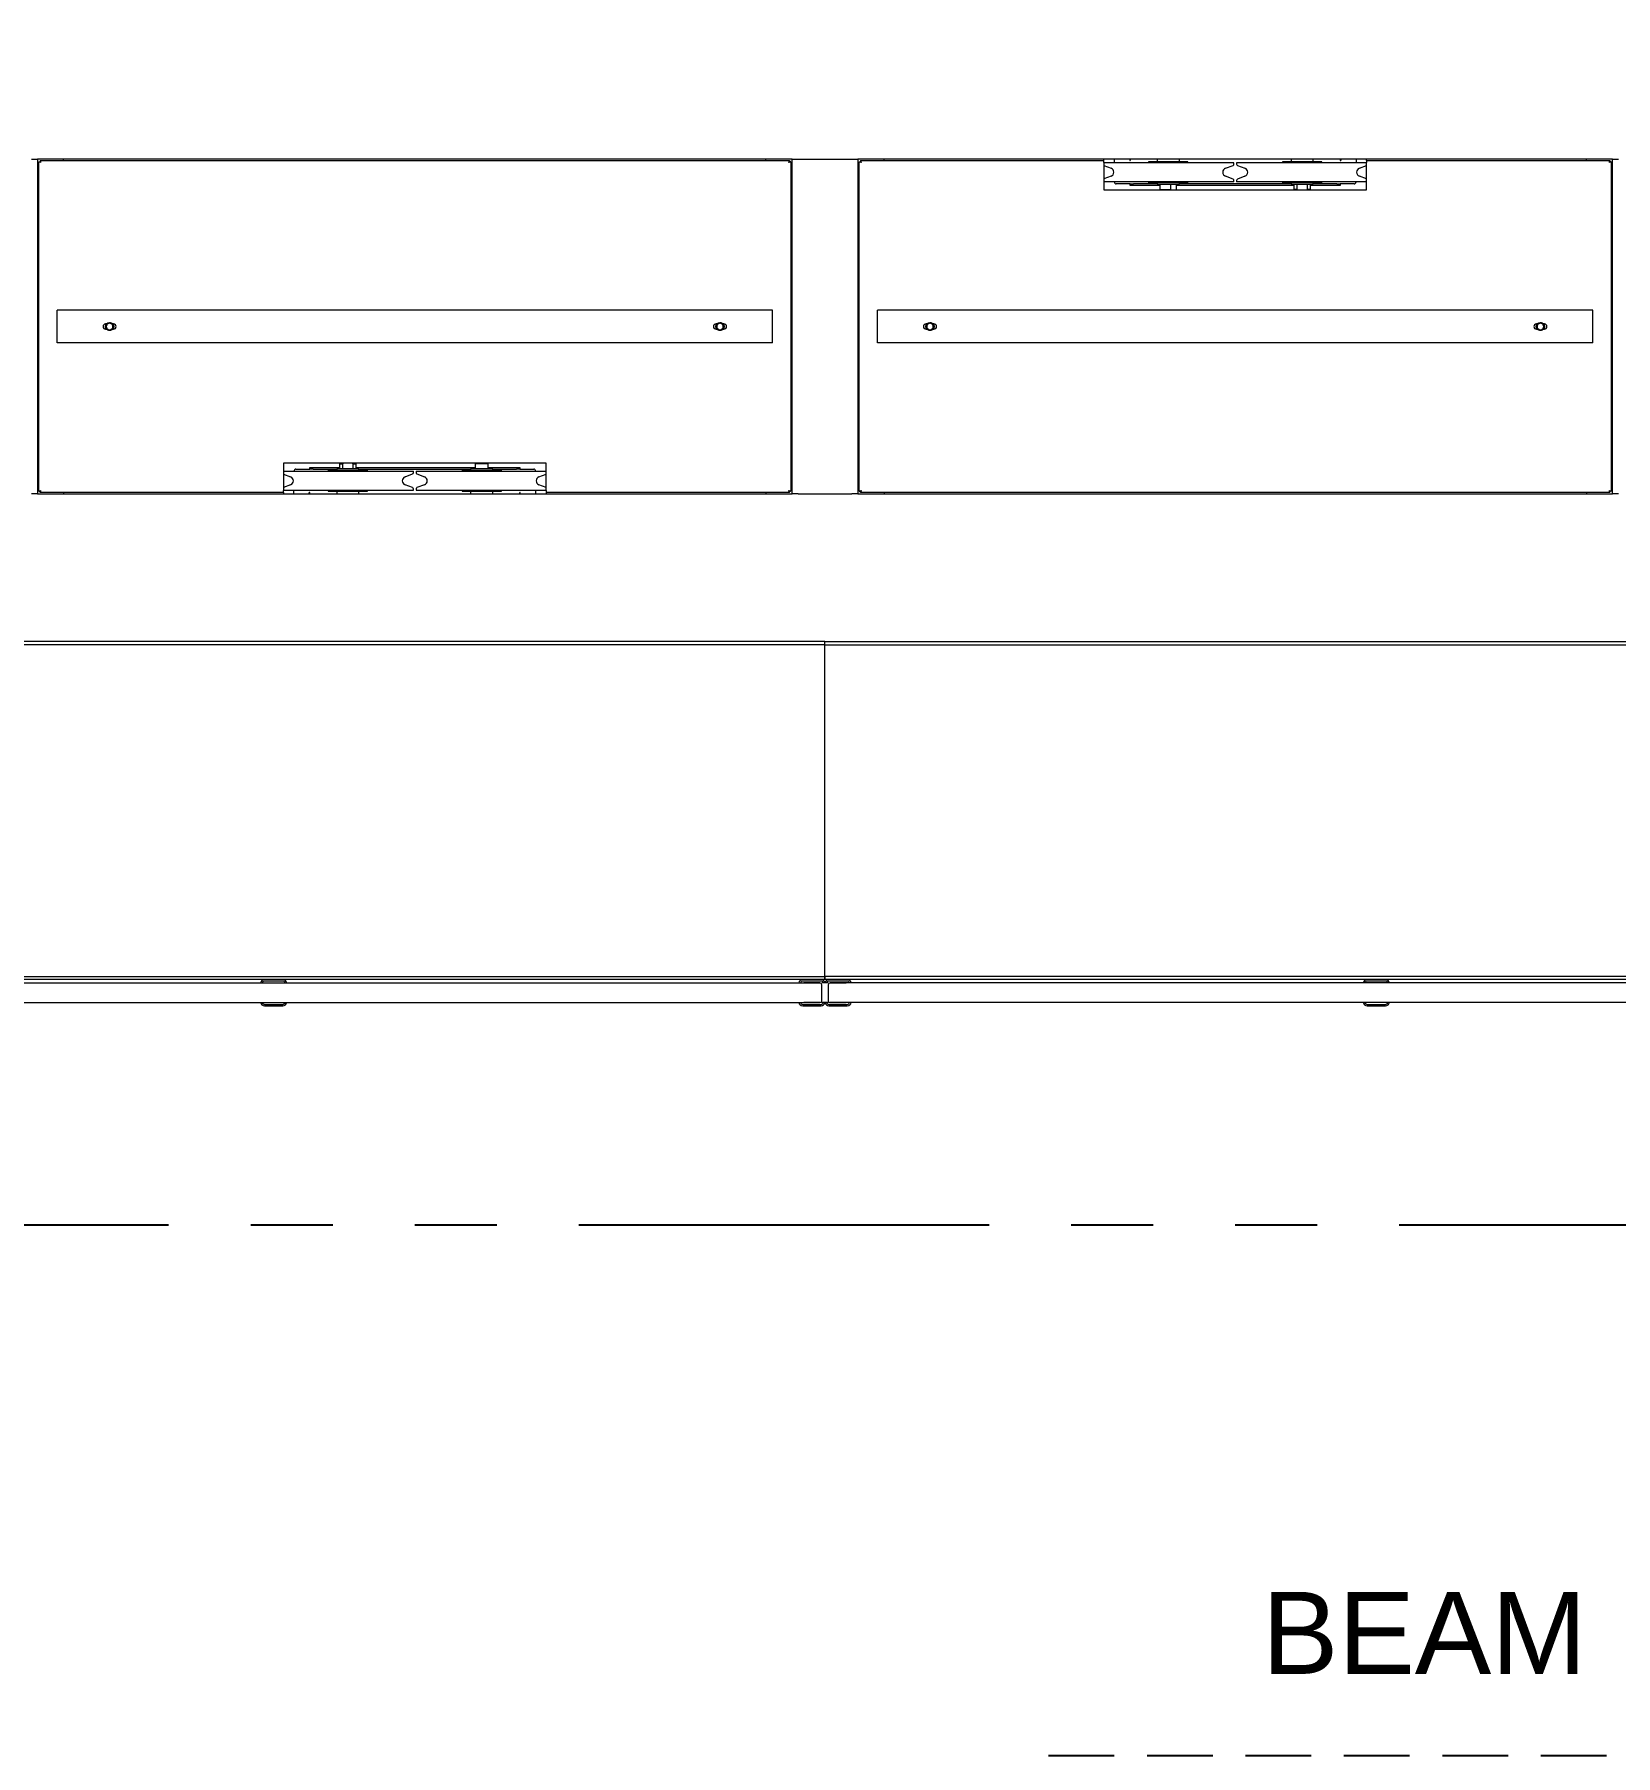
# Model space of a CAD drawing. Header units: millimetres. Extents: x -5 to 1510635, y -6 to 71285.
# Drawn here: x 1291133 to 1295951, y 32167 to 37412 of the extents above; entities that cross this region are included whole.
import ezdxf

# ---------------------------------------------------------------- set-up
doc = ezdxf.new("R2010")
doc.units = ezdxf.units.MM
doc.header["$LTSCALE"] = 1000
for name, pattern in [('CENTER', [2, 1.25, -0.25, 0.25, -0.25]), ('DASHED', [3, 2, -1]), ('PHANTOM', [2.5, 1.25, -0.25, 0.25, -0.25, 0.25, -0.25])]:
    doc.linetypes.add(name, pattern=pattern)
for name, color, linetype in [('2', 42, 'Continuous'), ('MP-1', 1, 'CENTER'), ('MP-8', 8, 'Continuous')]:
    doc.layers.add(name, color=color, linetype=linetype)
doc.styles.add('H', font='arial.ttf')

# ---------------------------------------------------------------- blocks, each defined once
blk = doc.blocks.new('17886555')
at = {"layer": 'MP-8', "linetype": 'Continuous', "lineweight": 15}
for p, q in [((1652.9, 5300), (1652.9, 2750)), ((1657.9, 5300), (1657.9, 2750)), ((1662.9, 5242.3), (1662.9, 2757.8)), ((1692.9, 5242.3), (1692.9, 2757.8)), ((1142.9, 2750), (1142.9, 5100)), ((1147.9, 2750), (1147.9, 5100)), ((407.9, 3950), (407.9, 3959)), ((407.9, 3950), (407.9, 2800)), ((917.9, 3950), (407.9, 3950)), ((409.9, 3946), (411.9, 3946)), ((409.9, 3575), (409.9, 3946)), ((411.9, 3948), (913.9, 3948)), ((411.9, 3948), (411.9, 3946)), ((417.9, 3950), (417.9, 3948)), ((907.9, 3950), (907.9, 3948)), ((913.9, 3948), (913.9, 3946)), ((915.9, 3946), (913.9, 3946)), ((915.9, 3946), (915.9, 2804)), ((917.9, 3959), (917.9, 3950)), ((917.9, 2800), (917.9, 3950)), ((409.9, 3910), (407.9, 3910)), ((687.9, 3920), (637.9, 3920)), ((637.9, 3920), (637.9, 2830)), ((687.9, 3920), (687.9, 2830)), ((915.9, 3910), (917.9, 3910)), ((657.1, 3840), (658.5, 3842.5)), ((658.5, 3837.5), (657.1, 3840)), ((658.5, 3842.5), (660, 3845)), ((660, 3835), (658.5, 3837.5)), ((658.9, 3846), (658.9, 3844.8)), ((658.9, 3835.2), (658.9, 3834)), ((660, 3845), (662.9, 3845)), ((662.9, 3835), (660, 3835)), ((662.9, 3845), (665.8, 3845)), ((665.8, 3835), (662.9, 3835)), ((665.8, 3845), (667.2, 3842.5)), ((667.2, 3837.5), (665.8, 3835)), ((666.9, 3844.8), (666.9, 3846)), ((666.9, 3834), (666.9, 3835.2)), ((667.2, 3842.5), (668.7, 3840)), ((668.7, 3840), (667.2, 3837.5)), ((1660.2, 3604), (1660.2, 3576)), ((1695.6, 3576), (1695.6, 3604)), ((1697.9, 3576), (1697.9, 3604)), ((409.9, 3575), (407.9, 3575)), ((409.9, 3575), (412.9, 3575)), ((454.9, 3575), (412.9, 3575)), ((413.4, 3575), (413.4, 3377)), ((421.8, 3564.2), (417.6, 3575)), ((438.1, 3575), (433.9, 3564.2)), ((442.4, 3575), (442.4, 3377)), ((454.9, 3175), (454.9, 3575)), ((407.9, 3559.1), (413.4, 3559.1)), ((442.4, 3559.1), (442.6, 3559.1)), ((445.6, 3556.3), (445.6, 3535.8)), ((407.9, 3535.8), (410.2, 3535.8)), ((407.9, 3535), (410.2, 3535)), ((407.9, 3535), (410.2, 3535)), ((410.2, 3535), (410.2, 3535.8)), ((445.6, 3535.8), (445.6, 3535)), ((445.6, 3535), (445.6, 3535)), ((445.6, 3530), (445.6, 3535)), ((445.6, 3535), (447.9, 3535)), ((445.6, 3530), (445.6, 3494)), ((447.9, 3535), (447.9, 3530)), ((447.9, 3530), (447.9, 3489.5)), ((411.9, 3494), (407.9, 3494)), ((411.9, 3507), (411.9, 3447)), ((413.4, 3507), (411.9, 3507)), ((443.9, 3507), (442.4, 3507)), ((443.9, 3507), (443.9, 3447)), ((445.9, 3494), (443.9, 3494)), ((445.9, 3460), (445.9, 3494)), ((453.9, 3489.5), (445.9, 3489.5)), ((453.9, 3489.5), (453.9, 3485.1)), ((454.9, 3488.5), (453.9, 3489.5)), ((453.9, 3485.1), (445.9, 3485.1)), ((445.9, 3468.9), (453.9, 3468.9)), ((445.9, 3464.5), (453.9, 3464.5)), ((447.9, 3464.5), (447.9, 3285.4)), ((454.9, 3483.3), (453.9, 3485.1)), ((453.9, 3468.9), (454.9, 3470.7)), ((453.9, 3468.9), (453.9, 3464.5)), ((453.9, 3464.5), (454.9, 3465.5)), ((407.9, 3460), (411.9, 3460)), ((411.9, 3447), (413.4, 3447)), ((442.4, 3447), (443.9, 3447)), ((443.9, 3460), (445.9, 3460)), ((445.6, 3460), (445.6, 3290)), ((417.4, 3378.3), (421.8, 3389.8)), ((433.9, 3389.8), (438.4, 3378.3)), ((413.4, 3377), (415.5, 3377)), ((413.4, 3373), (413.4, 3175)), ((415.5, 3373), (413.4, 3373)), ((421.8, 3360.2), (417.4, 3371.7)), ((438.4, 3371.7), (433.9, 3360.2)), ((440.3, 3377), (442.4, 3377)), ((442.4, 3373), (440.3, 3373)), ((442.4, 3373), (442.4, 3175)), ((411.9, 3290), (407.9, 3290)), ((411.9, 3303), (411.9, 3243)), ((413.4, 3303), (411.9, 3303)), ((443.9, 3303), (442.4, 3303)), ((443.9, 3303), (443.9, 3243)), ((445.9, 3290), (443.9, 3290)), ((445.9, 3256), (445.9, 3290)), ((453.9, 3285.4), (445.9, 3285.4)), ((455, 3284.3), (453.9, 3285.4)), ((407.9, 3256), (411.9, 3256)), ((443.9, 3256), (445.9, 3256)), ((445.6, 3256), (445.6, 3220)), ((445.9, 3276.4), (453.9, 3276.4)), ((453.9, 3260.6), (445.9, 3260.6)), ((447.9, 3260.6), (447.9, 3220)), ((453.9, 3276.4), (454.9, 3277.4)), ((453.9, 3260.6), (453.9, 3276.4)), ((455, 3261.7), (453.9, 3260.6)), ((411.9, 3243), (413.4, 3243)), ((442.4, 3243), (443.9, 3243)), ((407.9, 3215), (410.2, 3215)), ((407.9, 3215), (410.2, 3215)), ((407.9, 3214.2), (410.2, 3214.2)), ((410.2, 3214.2), (410.2, 3215)), ((445.6, 3215), (445.6, 3220)), ((445.6, 3215), (445.6, 3215)), ((445.6, 3215), (445.6, 3214.2)), ((447.9, 3215), (445.6, 3215)), ((445.6, 3214.2), (445.6, 3193.7)), ((447.9, 3220), (447.9, 3215)), ((413.4, 3190.9), (407.9, 3190.9)), ((409.9, 3175), (407.9, 3175)), ((409.9, 2804), (409.9, 3175)), ((412.9, 3175), (409.9, 3175)), ((412.9, 3175), (454.9, 3175)), ((417.6, 3175), (421.8, 3185.8)), ((433.9, 3185.8), (438.1, 3175)), ((442.6, 3190.9), (442.4, 3190.9)), ((657.1, 2910), (658.5, 2912.5)), ((658.5, 2912.5), (660, 2915)), ((658.9, 2916), (658.9, 2914.8)), ((660, 2915), (662.9, 2915)), ((662.9, 2915), (665.8, 2915)), ((665.8, 2915), (667.2, 2912.5)), ((666.9, 2914.8), (666.9, 2916)), ((667.2, 2912.5), (668.7, 2910)), ((658.5, 2907.5), (657.1, 2910)), ((660, 2905), (658.5, 2907.5)), ((658.9, 2905.2), (658.9, 2904)), ((662.9, 2905), (660, 2905)), ((665.8, 2905), (662.9, 2905)), ((667.2, 2907.5), (665.8, 2905)), ((666.9, 2904), (666.9, 2905.2)), ((668.7, 2910), (667.2, 2907.5)), ((409.9, 2840), (407.9, 2840)), ((915.9, 2840), (917.9, 2840)), ((687.9, 2830), (637.9, 2830)), ((407.9, 2791), (407.9, 2800)), ((407.9, 2800), (917.9, 2800)), ((407.9, 2709), (407.9, 2791)), ((409.9, 2804), (411.9, 2804)), ((411.9, 2802), (411.9, 2804)), ((913.9, 2802), (411.9, 2802)), ((417.9, 2800), (417.9, 2802)), ((907.9, 2800), (907.9, 2802)), ((915.9, 2804), (913.9, 2804)), ((913.9, 2802), (913.9, 2804)), ((917.9, 2800), (917.9, 2791)), ((917.9, 2709), (917.9, 2791)), ((1660.2, 2784), (1660.2, 2756)), ((1662.9, 2757.8), (1662.9, 2782.3)), ((1692.9, 2757.8), (1692.9, 2782.3)), ((1695.6, 2756), (1695.6, 2784)), ((1697.9, 2756), (1697.9, 2784)), ((1662.9, 2755), (1662.9, 2745)), ((1665.6, 2755), (1690.1, 2755)), ((1665.6, 2755), (1690.1, 2755)), ((1692.9, 2755), (1692.9, 2745)), ((1147.9, 2750), (1142.9, 2750)), ((1147.9, 2750), (1142.9, 2750)), ((1142.9, 2750), (1142.9, 400)), ((1652.9, 2750), (1147.9, 2750)), ((1147.9, 2750), (1147.9, 400)), ((1652.9, 2750), (1147.9, 2750)), ((1652.9, 2750), (1653.9, 2750)), ((1653.9, 2750), (1652.9, 2750)), ((1652.9, 200), (1652.9, 2750)), ((1657.9, 2750), (1653.9, 2750)), ((1653.9, 2750), (1657.9, 2750)), ((1657.9, 2750), (1657.9, 200)), ((1660.2, 2744), (1660.2, 2716)), ((1662.9, 257.8), (1662.9, 2742.2)), ((1662.9, 2742.2), (1662.9, 2717.8)), ((1690.1, 2745), (1665.6, 2745)), ((1690.1, 2745), (1665.6, 2745)), ((1692.9, 257.8), (1692.9, 2742.2)), ((1692.9, 2742.2), (1692.9, 2717.8)), ((1695.6, 2716), (1695.6, 2744)), ((1697.9, 2716), (1697.9, 2744)), ((407.9, 2700), (407.9, 2709)), ((917.9, 2709), (917.9, 2700)), ((407.9, 2700), (407.9, 1550)), ((917.9, 2700), (407.9, 2700)), ((409.9, 1554), (409.9, 2696)), ((409.9, 2696), (411.9, 2696)), ((411.9, 2698), (913.9, 2698)), ((411.9, 2698), (411.9, 2696)), ((417.9, 2700), (417.9, 2698)), ((907.9, 2700), (907.9, 2698)), ((913.9, 2698), (913.9, 2696)), ((915.9, 2696), (913.9, 2696)), ((915.9, 2696), (915.9, 2325)), ((917.9, 1550), (917.9, 2700)), ((409.9, 2660), (407.9, 2660)), ((687.9, 2670), (637.9, 2670)), ((637.9, 2670), (637.9, 1580)), ((687.9, 2670), (687.9, 1580)), ((915.9, 2660), (917.9, 2660)), ((658.9, 2596), (658.9, 2594.8)), ((666.9, 2594.8), (666.9, 2596)), ((657.1, 2590), (658.5, 2592.5)), ((658.5, 2587.5), (657.1, 2590)), ((658.5, 2592.5), (660, 2595)), ((660, 2585), (658.5, 2587.5)), ((658.9, 2585.2), (658.9, 2584)), ((660, 2595), (662.9, 2595)), ((662.9, 2585), (660, 2585)), ((662.9, 2595), (665.8, 2595)), ((665.8, 2585), (662.9, 2585)), ((665.8, 2595), (667.2, 2592.5)), ((667.2, 2587.5), (665.8, 2585)), ((666.9, 2584), (666.9, 2585.2)), ((667.2, 2592.5), (668.7, 2590)), ((668.7, 2590), (667.2, 2587.5)), ((870.9, 2325), (870.9, 1925)), ((912.9, 2325), (870.9, 2325)), ((883.2, 2309.1), (883.4, 2309.1)), ((883.4, 2127), (883.4, 2325)), ((891.8, 2314.2), (887.6, 2325)), ((908.1, 2325), (903.9, 2314.2)), ((912.4, 2127), (912.4, 2325)), ((912.4, 2309.1), (917.9, 2309.1)), ((912.9, 2325), (915.9, 2325)), ((915.9, 2325), (917.9, 2325)), ((877.9, 2280), (877.9, 2285)), ((877.9, 2285), (880.2, 2285)), ((880.2, 2285.8), (880.2, 2306.3)), ((880.2, 2285), (880.2, 2285.8)), ((880.2, 2285), (880.2, 2285)), ((880.2, 2285), (880.2, 2280)), ((917.9, 2285.8), (915.6, 2285.8)), ((915.6, 2285.8), (915.6, 2285)), ((917.9, 2285), (915.6, 2285)), ((917.9, 2285), (915.6, 2285)), ((877.9, 2236.5), (877.9, 2280)), ((880.2, 2244), (880.2, 2280)), ((881.9, 2197), (881.9, 2257)), ((883.4, 2257), (881.9, 2257)), ((913.9, 2257), (912.4, 2257)), ((913.9, 2197), (913.9, 2257)), ((870.9, 2236.5), (871.9, 2236.5)), ((871.9, 2236.5), (879.9, 2236.5)), ((871.9, 2236.5), (871.9, 2217.5)), ((879.9, 2244), (879.9, 2210)), ((881.9, 2244), (879.9, 2244)), ((917.9, 2244), (913.9, 2244)), ((871.9, 2217.5), (870.9, 2217.5)), ((879.9, 2217.5), (871.9, 2217.5)), ((877.9, 2035.5), (877.9, 2217.5)), ((879.9, 2210), (881.9, 2210)), ((880.2, 2040), (880.2, 2210)), ((913.9, 2210), (917.9, 2210)), ((881.9, 2197), (883.4, 2197)), ((912.4, 2197), (913.9, 2197)), ((883.4, 2127), (885.5, 2127)), ((887.4, 2128.3), (891.8, 2139.8)), ((903.9, 2139.8), (908.4, 2128.3)), ((910.3, 2127), (912.4, 2127)), ((883.4, 1925), (883.4, 2123)), ((885.5, 2123), (883.4, 2123)), ((891.8, 2110.2), (887.4, 2121.7)), ((908.4, 2121.7), (903.9, 2110.2)), ((912.4, 2123), (910.3, 2123)), ((912.4, 1925), (912.4, 2123)), ((881.9, 1993), (881.9, 2053)), ((883.4, 2053), (881.9, 2053)), ((913.9, 2053), (912.4, 2053)), ((913.9, 1993), (913.9, 2053)), ((871.9, 2035.5), (870.9, 2034.5)), ((871.9, 2031.1), (870.9, 2029.3)), ((871.9, 2031.1), (871.9, 2035.5)), ((879.9, 2035.5), (871.9, 2035.5)), ((879.9, 2031.1), (871.9, 2031.1)), ((879.9, 2040), (879.9, 2006)), ((881.9, 2040), (879.9, 2040)), ((917.9, 2040), (913.9, 2040)), ((870.9, 2016.7), (871.9, 2014.9)), ((870.9, 2011.5), (871.9, 2010.5)), ((871.9, 2014.9), (879.9, 2014.9)), ((871.9, 2010.5), (871.9, 2014.9)), ((871.9, 2010.5), (879.9, 2010.5)), ((877.9, 1970), (877.9, 2010.5)), ((879.9, 2006), (881.9, 2006)), ((880.2, 1970), (880.2, 2006)), ((881.9, 1993), (883.4, 1993)), ((912.4, 1993), (913.9, 1993)), ((913.9, 2006), (917.9, 2006)), ((877.9, 1965), (877.9, 1970)), ((880.2, 1970), (880.2, 1965)), ((880.2, 1965), (877.9, 1965)), ((880.2, 1965), (880.2, 1965)), ((880.2, 1964.2), (880.2, 1965)), ((880.2, 1943.7), (880.2, 1964.2)), ((883.4, 1940.9), (883.2, 1940.9)), ((917.9, 1940.9), (912.4, 1940.9)), ((917.9, 1965), (915.6, 1965)), ((915.6, 1965), (915.6, 1964.2)), ((917.9, 1965), (915.6, 1965)), ((917.9, 1964.2), (915.6, 1964.2)), ((870.9, 1925), (912.9, 1925)), ((887.6, 1925), (891.8, 1935.8)), ((903.9, 1935.8), (908.1, 1925)), ((915.9, 1925), (912.9, 1925)), ((915.9, 1925), (917.9, 1925)), ((915.9, 1925), (915.9, 1554)), ((1660.2, 1924), (1660.2, 1896)), ((1695.6, 1896), (1695.6, 1924)), ((1697.9, 1896), (1697.9, 1924)), ((657.1, 1660), (658.5, 1662.5)), ((658.5, 1657.5), (657.1, 1660)), ((658.5, 1662.5), (660, 1665)), ((660, 1655), (658.5, 1657.5)), ((658.9, 1666), (658.9, 1664.8)), ((658.9, 1655.2), (658.9, 1654)), ((660, 1665), (662.9, 1665)), ((662.9, 1655), (660, 1655)), ((662.9, 1665), (665.8, 1665)), ((665.8, 1655), (662.9, 1655)), ((665.8, 1665), (667.2, 1662.5)), ((667.2, 1657.5), (665.8, 1655)), ((666.9, 1664.8), (666.9, 1666)), ((666.9, 1654), (666.9, 1655.2)), ((667.2, 1662.5), (668.7, 1660)), ((668.7, 1660), (667.2, 1657.5)), ((409.9, 1590), (407.9, 1590)), ((687.9, 1580), (637.9, 1580)), ((915.9, 1590), (917.9, 1590)), ((407.9, 1550), (917.9, 1550)), ((407.9, 1541), (407.9, 1550)), ((409.9, 1554), (411.9, 1554)), ((411.9, 1552), (411.9, 1554)), ((913.9, 1552), (411.9, 1552)), ((417.9, 1550), (417.9, 1552)), ((907.9, 1550), (907.9, 1552)), ((915.9, 1554), (913.9, 1554)), ((913.9, 1552), (913.9, 1554)), ((917.9, 1550), (917.9, 1541))]:
    blk.add_line(p, q, dxfattribs=at)
for centre in [(662.9, 3840), (662.9, 2910), (662.9, 2590), (662.9, 1660)]:
    blk.add_circle(centre, 6.25, dxfattribs=at)
for centre, radius, start, end in [((662.9, 3840), 5.75, 121.6067, 177.9929), ((662.9, 3840), 5.75, 182.538, 263.6206), ((662.9, 3840), 5, 150, 210), ((662.9, 3840), 5, 90, 150), ((662.9, 3840), 5, 210, 270), ((662.9, 3846), 4, 0, 180), ((662.9, 3834), 4, 180, 0), ((662.9, 3840), 5.75, 2.3719, 117.5979), ((662.9, 3840), 5, 30, 90), ((662.9, 3840), 5, 270, 330), ((662.9, 3840), 5.75, 276.3794, 298.3807), ((662.9, 3840), 5.75, 300.8381, 357.5625), ((662.9, 3840), 5, 330, 30), ((1663.9, 3604), 6, 99.5941, 180), ((1663.9, 3604), 3.7, 105.6804, 180), ((1691.9, 3604), 6, 0, 80.4059), ((1691.9, 3604), 3.7, 0, 74.3196), ((1663.9, 3576), 6, 180, 260.4059), ((1663.9, 3576), 3.7, 180, 254.3196), ((1691.9, 3576), 6, 279.5941, 0), ((1691.9, 3576), 3.7, 285.6804, 0), ((427.9, 3566.5), 6.5, 201.0272, 338.9728), ((427.9, 3387.5), 6.5, 21.0272, 158.9728), ((415.5, 3379), 2, 270, 338.9728), ((415.5, 3371), 2, 21.0272, 90), ((427.9, 3362.5), 6.5, 201.0272, 338.9728), ((440.3, 3379), 2, 201.0272, 270), ((440.3, 3371), 2, 90, 158.9728), ((427.9, 3183.5), 6.5, 21.0272, 158.9728), ((662.9, 2910), 5.75, 121.6067, 177.9929), ((662.9, 2910), 5, 150, 210), ((662.9, 2910), 5, 90, 150), ((662.9, 2916), 4, 0, 180), ((662.9, 2910), 5.75, 2.3719, 117.5979), ((662.9, 2910), 5, 30, 90), ((662.9, 2910), 5, 330, 30), ((662.9, 2910), 5.75, 182.538, 263.6206), ((662.9, 2910), 5, 210, 270), ((662.9, 2904), 4, 180, 0), ((662.9, 2910), 5, 270, 330), ((662.9, 2910), 5.75, 276.3794, 298.3807), ((662.9, 2910), 5.75, 300.8381, 357.5625), ((1663.9, 2784), 6, 99.5941, 180), ((1663.9, 2784), 3.7, 105.6804, 180), ((1691.9, 2784), 6, 0, 80.4059), ((1691.9, 2784), 3.7, 0, 74.3196), ((1663.9, 2756), 6, 180, 260.4059), ((1663.9, 2756), 3.7, 180, 254.3196), ((1665.6, 2757.8), 2.75, 180, 270), ((1665.6, 2757.8), 2.75, 180, 270), ((1690.1, 2757.8), 2.75, 270, 0), ((1690.1, 2757.8), 2.75, 270, 0), ((1691.9, 2756), 6, 279.5941, 0), ((1691.9, 2756), 3.7, 285.6804, 0), ((1663.9, 2744), 6, 99.5941, 180), ((1663.9, 2744), 3.7, 105.6804, 180), ((1665.6, 2742.2), 2.75, 90, 180), ((1665.6, 2742.2), 2.75, 90, 180), ((1690.1, 2742.2), 2.75, 0, 90), ((1690.1, 2742.2), 2.75, 0, 90), ((1691.9, 2744), 6, 0, 80.4059), ((1691.9, 2744), 3.7, 0, 74.3196), ((1663.9, 2716), 6, 180, 260.4059), ((1663.9, 2716), 3.7, 180, 254.3196), ((1691.9, 2716), 6, 279.5941, 0), ((1691.9, 2716), 3.7, 285.6804, 0), ((662.9, 2596), 4, 0, 180), ((662.9, 2590), 5.75, 121.6067, 177.9929), ((662.9, 2590), 5.75, 182.538, 263.6206), ((662.9, 2590), 5, 150, 210), ((662.9, 2590), 5, 90, 150), ((662.9, 2590), 5, 210, 270), ((662.9, 2584), 4, 180, 0), ((662.9, 2590), 5.75, 2.3719, 117.5979), ((662.9, 2590), 5, 30, 90), ((662.9, 2590), 5, 270, 330), ((662.9, 2590), 5.75, 276.3794, 298.3807), ((662.9, 2590), 5.75, 300.8381, 357.5625), ((662.9, 2590), 5, 330, 30), ((897.9, 2316.5), 6.5, 201.0272, 338.9728), ((885.5, 2129), 2, 270, 338.9728), ((897.9, 2137.5), 6.5, 21.0272, 158.9728), ((910.3, 2129), 2, 201.0272, 270), ((885.5, 2121), 2, 21.0272, 90), ((897.9, 2112.5), 6.5, 201.0272, 338.9728), ((910.3, 2121), 2, 90, 158.9728), ((897.9, 1933.5), 6.5, 21.0272, 158.9728), ((1663.9, 1924), 6, 99.5941, 180), ((1663.9, 1924), 3.7, 105.6804, 180), ((1691.9, 1924), 6, 0, 80.4059), ((1691.9, 1924), 3.7, 0, 74.3196), ((1663.9, 1896), 6, 180, 260.4059), ((1663.9, 1896), 3.7, 180, 254.3196), ((1691.9, 1896), 6, 279.5941, 0), ((1691.9, 1896), 3.7, 285.6804, 0), ((662.9, 1660), 5.75, 121.6067, 177.9929), ((662.9, 1660), 5.75, 182.538, 263.6206), ((662.9, 1660), 5, 150, 210), ((662.9, 1660), 5, 90, 150), ((662.9, 1660), 5, 210, 270), ((662.9, 1666), 4, 0, 180), ((662.9, 1654), 4, 180, 0), ((662.9, 1660), 5.75, 2.3719, 117.5979), ((662.9, 1660), 5, 30, 90), ((662.9, 1660), 5, 270, 330), ((662.9, 1660), 5.75, 276.3794, 298.3807), ((662.9, 1660), 5.75, 300.8381, 357.5625), ((662.9, 1660), 5, 330, 30)]:
    blk.add_arc(centre, radius, start, end, dxfattribs=at)
for centre, major_axis, start_param, end_param in [((442.6, 3556.3), (3, 0), 0, 1.570796), ((442.6, 3193.7), (-3, 0), 1.570796, 3.141593), ((883.2, 2306.3), (3, 0), 1.570796, 3.141593), ((883.2, 1943.7), (-3, 0), 0, 1.570796)]:
    blk.add_ellipse(centre, major_axis=major_axis, ratio=0.939693, start_param=start_param, end_param=end_param, dxfattribs=at)
for points in [[(412.9, 3945), (412.5, 3945.1), (412.1, 3945.2), (411.4, 3945.3), (411, 3945.4), (410.5, 3945.6), (410.3, 3945.7), (410, 3945.8), (409.9, 3945.9), (409.9, 3946)], [(411.9, 3948), (412, 3948), (412, 3947.9), (412.2, 3947.6), (412.3, 3947.4), (412.5, 3946.8), (412.5, 3946.5), (412.7, 3945.8), (412.8, 3945.4), (412.9, 3945)], [(412.9, 3945), (412.7, 3945.1), (412.6, 3945.2), (412.4, 3945.3), (412.3, 3945.4), (412.1, 3945.6), (412, 3945.7), (411.9, 3945.8), (411.9, 3945.9), (411.9, 3946)], [(411.9, 3946), (412, 3946), (412, 3946), (412.2, 3945.9), (412.3, 3945.8), (412.5, 3945.6), (412.5, 3945.5), (412.7, 3945.3), (412.8, 3945.1), (412.9, 3945)], [(912.9, 3945), (913, 3945.4), (913, 3945.8), (913.2, 3946.5), (913.3, 3946.8), (913.5, 3947.4), (913.5, 3947.6), (913.7, 3947.9), (913.8, 3948), (913.9, 3948)], [(913.9, 3946), (913.9, 3945.9), (913.9, 3945.8), (913.8, 3945.7), (913.7, 3945.6), (913.5, 3945.4), (913.4, 3945.3), (913.1, 3945.2), (913, 3945.1), (912.9, 3945)], [(915.9, 3946), (915.9, 3945.9), (915.8, 3945.8), (915.5, 3945.7), (915.3, 3945.6), (914.7, 3945.4), (914.4, 3945.3), (913.7, 3945.2), (913.3, 3945.1), (912.9, 3945)], [(912.9, 3945), (913, 3945.1), (913, 3945.3), (913.2, 3945.5), (913.3, 3945.6), (913.5, 3945.8), (913.5, 3945.9), (913.7, 3946), (913.8, 3946), (913.9, 3946)], [(409.9, 2804), (409.9, 2804.1), (410, 2804.2), (410.3, 2804.3), (410.5, 2804.4), (411, 2804.6), (411.4, 2804.7), (412.1, 2804.8), (412.5, 2804.9), (412.9, 2805)], [(412.9, 2805), (412.8, 2804.9), (412.7, 2804.7), (412.5, 2804.5), (412.5, 2804.4), (412.3, 2804.2), (412.2, 2804.1), (412, 2804), (412, 2804), (411.9, 2804)], [(412.9, 2805), (412.8, 2804.6), (412.7, 2804.2), (412.5, 2803.5), (412.5, 2803.2), (412.3, 2802.6), (412.2, 2802.4), (412, 2802.1), (412, 2802), (411.9, 2802)], [(411.9, 2804), (411.9, 2804.1), (411.9, 2804.2), (412, 2804.3), (412.1, 2804.4), (412.3, 2804.6), (412.4, 2804.7), (412.6, 2804.8), (412.7, 2804.9), (412.9, 2805)], [(912.9, 2805), (913, 2804.9), (913.1, 2804.8), (913.4, 2804.7), (913.5, 2804.6), (913.7, 2804.4), (913.8, 2804.3), (913.9, 2804.2), (913.9, 2804.1), (913.9, 2804)], [(912.9, 2805), (913.3, 2804.9), (913.7, 2804.8), (914.4, 2804.7), (914.7, 2804.6), (915.3, 2804.4), (915.5, 2804.3), (915.8, 2804.2), (915.9, 2804.1), (915.9, 2804)], [(913.9, 2804), (913.8, 2804), (913.7, 2804), (913.5, 2804.1), (913.5, 2804.2), (913.3, 2804.4), (913.2, 2804.5), (913, 2804.7), (913, 2804.9), (912.9, 2805)], [(913.9, 2802), (913.8, 2802), (913.7, 2802.1), (913.5, 2802.4), (913.5, 2802.6), (913.3, 2803.2), (913.2, 2803.5), (913, 2804.2), (913, 2804.6), (912.9, 2805)], [(412.9, 2695), (412.5, 2695.1), (412.1, 2695.2), (411.4, 2695.3), (411, 2695.4), (410.5, 2695.6), (410.3, 2695.7), (410, 2695.8), (409.9, 2695.9), (409.9, 2696)], [(411.9, 2698), (412, 2698), (412, 2697.9), (412.2, 2697.6), (412.3, 2697.4), (412.5, 2696.8), (412.5, 2696.5), (412.7, 2695.8), (412.8, 2695.4), (412.9, 2695)], [(412.9, 2695), (412.7, 2695.1), (412.6, 2695.2), (412.4, 2695.3), (412.3, 2695.4), (412.1, 2695.6), (412, 2695.7), (411.9, 2695.8), (411.9, 2695.9), (411.9, 2696)], [(411.9, 2696), (412, 2696), (412, 2696), (412.2, 2695.9), (412.3, 2695.8), (412.5, 2695.6), (412.5, 2695.5), (412.7, 2695.3), (412.8, 2695.1), (412.9, 2695)], [(912.9, 2695), (913, 2695.4), (913, 2695.8), (913.2, 2696.5), (913.3, 2696.8), (913.5, 2697.4), (913.5, 2697.6), (913.7, 2697.9), (913.8, 2698), (913.9, 2698)], [(912.9, 2695), (913, 2695.1), (913, 2695.3), (913.2, 2695.5), (913.3, 2695.6), (913.5, 2695.8), (913.5, 2695.9), (913.7, 2696), (913.8, 2696), (913.9, 2696)], [(913.9, 2696), (913.9, 2695.9), (913.9, 2695.8), (913.8, 2695.7), (913.7, 2695.6), (913.5, 2695.4), (913.4, 2695.3), (913.1, 2695.2), (913, 2695.1), (912.9, 2695)], [(915.9, 2696), (915.9, 2695.9), (915.8, 2695.8), (915.5, 2695.7), (915.3, 2695.6), (914.7, 2695.4), (914.4, 2695.3), (913.7, 2695.2), (913.3, 2695.1), (912.9, 2695)], [(409.9, 1554), (409.9, 1554.1), (410, 1554.2), (410.3, 1554.3), (410.5, 1554.4), (411, 1554.6), (411.4, 1554.7), (412.1, 1554.8), (412.5, 1554.9), (412.9, 1555)], [(411.9, 1554), (411.9, 1554.1), (411.9, 1554.2), (412, 1554.3), (412.1, 1554.4), (412.3, 1554.6), (412.4, 1554.7), (412.6, 1554.8), (412.7, 1554.9), (412.9, 1555)], [(412.9, 1555), (412.8, 1554.9), (412.7, 1554.7), (412.5, 1554.5), (412.5, 1554.4), (412.3, 1554.2), (412.2, 1554.1), (412, 1554), (412, 1554), (411.9, 1554)], [(412.9, 1555), (412.8, 1554.6), (412.7, 1554.2), (412.5, 1553.5), (412.5, 1553.2), (412.3, 1552.6), (412.2, 1552.4), (412, 1552.1), (412, 1552), (411.9, 1552)], [(912.9, 1555), (913, 1554.9), (913.1, 1554.8), (913.4, 1554.7), (913.5, 1554.6), (913.7, 1554.4), (913.8, 1554.3), (913.9, 1554.2), (913.9, 1554.1), (913.9, 1554)], [(912.9, 1555), (913.3, 1554.9), (913.7, 1554.8), (914.4, 1554.7), (914.7, 1554.6), (915.3, 1554.4), (915.5, 1554.3), (915.8, 1554.2), (915.9, 1554.1), (915.9, 1554)], [(913.9, 1554), (913.8, 1554), (913.7, 1554), (913.5, 1554.1), (913.5, 1554.2), (913.3, 1554.4), (913.2, 1554.5), (913, 1554.7), (913, 1554.9), (912.9, 1555)], [(913.9, 1552), (913.8, 1552), (913.7, 1552.1), (913.5, 1552.4), (913.5, 1552.6), (913.3, 1553.2), (913.2, 1553.5), (913, 1554.2), (913, 1554.6), (912.9, 1555)]]:
    blk.add_open_spline(points, degree=3, knots=[0, 0, 0, 0, 0.25, 0.25, 0.5, 0.5, 0.75, 0.75, 1, 1, 1, 1], dxfattribs=at)

msp = doc.modelspace()

# ---------------------------------------------------------------- linework, layer by layer
at = {"layer": 'MP-1', "color": 6, "linetype": 'PHANTOM'}
msp.add_lwpolyline([(1288042.216, 40821.768), (1299042.216, 40821.768), (1299042.216, 33783.768), (1288042.216, 33783.768)], close=True, dxfattribs=at)
at = {"layer": 'MP-8', "color": 2, "linetype": 'DASHED', "ltscale": 0.1}
msp.add_line((1294223.61, 32167.34, 0), (1300964.081, 32167.34, 0), dxfattribs=at)

# ---------------------------------------------------------------- block references
at = {"layer": '2', "linetype": 'ByBlock', "xscale": 2, "yscale": 2, "zscale": 2, "rotation": 270}
msp.add_blockref('17886555', (1288042.216, 37847.523), dxfattribs=at)

# ---------------------------------------------------------------- texts
at = {"linetype": 'ByBlock', "insert": (1294873.61, 32666.2, 0), "char_height": 250, "width": 3120, "attachment_point": 1, "style": 'H'}
msp.add_mtext('BEAM BOTTOM', dxfattribs=at)

doc.saveas('drawing.dxf')
